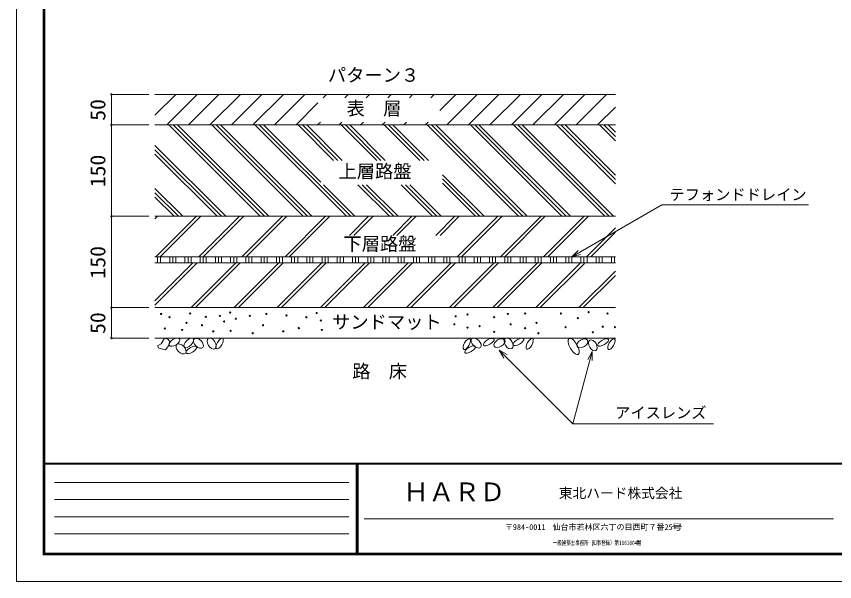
# Model space of a CAD drawing. Units: millimetres, scale not verified. Extents: x -1312 to 1312, y -928 to 928.
# Drawn here: x -1312 to 31, y -928 to 0 of the extents above; entities that cross this region are included whole.
import ezdxf
from ezdxf.enums import TextEntityAlignment as Align

# ---------------------------------------------------------------- set-up
doc = ezdxf.new("R2010")
doc.units = ezdxf.units.MM
doc.header["$LTSCALE"] = 5
doc.header["$PDMODE"] = 32
doc.header["$PDSIZE"] = 2.5
doc.linetypes.add('DASHED', pattern=[7.5, 6, -1.5])
for name, color, linetype, lineweight in [('0-0', 7, 'Continuous', 20), ('1-9__1-5_0-00', 3, 'Continuous', 18), ('1-A__1-4_WAKU2', 5, 'Continuous', 18)]:
    doc.layers.add(name, color=color, linetype=linetype, lineweight=lineweight)
doc.layers.add('1-6_0', color=7, linetype='Continuous')
doc.styles.add('ＭＳ ゴシック', font='')
doc.styles.get('ＭＳ ゴシック').set_extended_font_data('MS Gothic')

# ---------------------------------------------------------------- blocks, each defined once
blk = doc.blocks.new('A$C427E6620')
at = {"layer": '1-9__1-5_0-00'}
for p, q in [((1.75, 1.75), (1.75, 72.5)), ((1.8127, 1.8127), (1.8127, 72.4373)), ((1.8754, 1.8754), (1.8754, 72.3746)), ((103.1246, 7.7713), (1.8754, 7.7713)), ((103.1246, 7.7086), (1.8754, 7.7086)), ((22.3227, 7.7086), (22.3227, 1.8754)), ((22.3854, 7.7086), (22.3854, 1.8754)), ((22.4481, 7.7086), (22.4481, 1.8754)), ((103.25, 1.75), (1.75, 1.75)), ((103.1873, 1.8127), (1.8127, 1.8127)), ((103.1246, 1.8754), (1.8754, 1.8754))]:
    blk.add_line(p, q, dxfattribs=at)
at = {"layer": '1-9__1-5_0-00', "color": 5, "linetype": 'DASHED'}
for p, q in [((21.8209, 6.5168), (2.5027, 6.5168)), ((21.8209, 5.3879), (2.5027, 5.3879)), ((21.8209, 4.2589), (2.5027, 4.2589)), ((21.8209, 3.1299), (2.5027, 3.1299))]:
    blk.add_line(p, q, dxfattribs=at)
at = {"layer": '1-9__1-5_0-00', "color": 7}
blk.add_line((22.846, 4.1234), (53.6556, 4.1234), dxfattribs=at)
at = {"layer": '1-A__1-4_WAKU2'}
blk.add_lwpolyline([(0, 74.25), (0, 0), (105, 0), (105, 74.25)], close=True, dxfattribs=at)
at = {"layer": '1-9__1-5_0-00', "color": 7, "style": 'ＭＳ ゴシック'}
for s, height, p in [('ＨＡＲＤ', 1.227, (25.4005, 4.9155)), ('東北ハード株式会社', 0.6609, (35.6191, 5.2869)), ('〒984-0011', 0.3752, (32.0775, 3.2849)), ('\u3000仙台市若林区六丁の目西町７番25', 0.3752, (34.6848, 3.2849)), ('号', 0.3001, (40.6726, 2.3086))]:
    blk.add_text(s, height=height, dxfattribs=at).set_placement(p, align=Align.BOTTOM_LEFT)
for s, height, width, p in [('号', 0.3752, 1.4, (43.0279, 3.2849)), ('一級建築士事務所 (', 0.3001, 0.7, (35.2278, 2.3086)), ('知事登録）第11610043', 0.3001, 0.7, (37.8069, 2.3086))]:
    blk.add_text(s, height=height, dxfattribs=dict(at, width=width)).set_placement(p, align=Align.BOTTOM_LEFT)

msp = doc.modelspace()

# ---------------------------------------------------------------- linework, layer by layer
at = {"layer": '0-0', "color": 4, "lineweight": 9}
for p, q in [((-1156.413, -128.178), (-1156.413, -178.178)), ((-1156.413, -128.178), (-1095.09, -128.178)), ((-1156.413, -178.178), (-1095.09, -178.178)), ((-1156.413, -178.178), (-1156.413, -328.178)), ((-1156.413, -328.164), (-1156.413, -478.164)), ((-1156.413, -328.178), (-1095.09, -328.178)), ((-1156.413, -478.164), (-1095.09, -478.164)), ((-1156.413, -478.164), (-1156.413, -528.164)), ((-1156.413, -478.164), (-1095.09, -478.164)), ((-1156.413, -528.164), (-1095.09, -528.164))]:
    msp.add_line(p, q, dxfattribs=at)
at = {"layer": '0-0'}
for p, q in [((-1085.065, -128.178), (-329.065, -128.178)), ((-1085.065, -162.397), (-1050.846, -128.178)), ((-1065.491, -178.178), (-1015.491, -128.178)), ((-1030.135, -178.178), (-980.135, -128.178)), ((-994.78, -178.178), (-944.78, -128.178)), ((-959.425, -178.178), (-909.425, -128.178)), ((-924.069, -178.178), (-874.069, -128.178)), ((-888.714, -178.178), (-838.714, -128.178)), ((-808.737, -133.556), (-803.359, -128.178)), ((-773.381, -133.556), (-768.003, -128.178)), ((-738.026, -133.556), (-732.648, -128.178)), ((-702.671, -133.556), (-697.292, -128.178)), ((-667.315, -133.556), (-661.937, -128.178)), ((-631.96, -133.556), (-626.582, -128.178)), ((-617.353, -154.305), (-591.226, -128.178)), ((-605.871, -178.178), (-555.871, -128.178)), ((-570.516, -178.178), (-520.516, -128.178)), ((-535.16, -178.178), (-485.16, -128.178)), ((-499.805, -178.178), (-449.805, -128.178)), ((-464.45, -178.178), (-414.45, -128.178)), ((-429.094, -178.178), (-379.094, -128.178)), ((-393.739, -178.178), (-343.739, -128.178)), ((-853.359, -178.178), (-817.353, -142.173)), ((-358.384, -178.178), (-329.065, -148.859)), ((-818.003, -178.178), (-813.381, -173.556)), ((-782.648, -178.178), (-778.026, -173.556)), ((-747.292, -178.178), (-742.671, -173.556)), ((-711.937, -178.178), (-707.315, -173.556)), ((-676.582, -178.178), (-671.96, -173.556)), ((-641.226, -178.178), (-636.605, -173.556)), ((-1085.065, -178.178), (-329.065, -178.178)), ((-1062.171, -178.178), (-912.171, -328.178)), ((-1055.1, -178.178), (-905.1, -328.178)), ((-1048.029, -178.178), (-898.029, -328.178)), ((-991.461, -178.178), (-841.461, -328.178)), ((-984.39, -178.178), (-834.39, -328.178)), ((-977.319, -178.178), (-827.319, -328.178)), ((-920.75, -178.178), (-770.75, -328.178)), ((-913.679, -178.178), (-763.679, -328.178)), ((-906.608, -178.178), (-812.725, -272.061)), ((-850.039, -178.178), (-791.686, -236.531)), ((-842.968, -178.178), (-784.615, -236.531)), ((-835.897, -178.178), (-777.544, -236.531)), ((-779.329, -178.178), (-720.975, -236.531)), ((-772.258, -178.178), (-713.904, -236.531)), ((-765.187, -178.178), (-706.833, -236.531)), ((-708.618, -178.178), (-650.265, -236.531)), ((-701.547, -178.178), (-643.194, -236.531)), ((-694.476, -178.178), (-636.123, -236.531)), ((-637.907, -178.178), (-487.907, -328.178)), ((-630.836, -178.178), (-480.836, -328.178)), ((-623.765, -178.178), (-473.765, -328.178)), ((-567.197, -178.178), (-417.197, -328.178)), ((-560.126, -178.178), (-410.126, -328.178)), ((-553.055, -178.178), (-403.055, -328.178)), ((-496.486, -178.178), (-346.486, -328.178)), ((-489.415, -178.178), (-339.415, -328.178)), ((-482.344, -178.178), (-332.344, -328.178)), ((-425.775, -178.178), (-329.065, -274.889)), ((-418.704, -178.178), (-329.065, -267.817)), ((-411.633, -178.178), (-329.065, -260.746)), ((-355.065, -178.178), (-329.065, -204.178)), ((-347.994, -178.178), (-329.065, -197.107)), ((-340.922, -178.178), (-329.065, -190.036)), ((-1085.065, -211.853), (-968.74, -328.178)), ((-1085.065, -218.924), (-975.811, -328.178)), ((-1085.065, -225.995), (-982.882, -328.178)), ((-612.725, -259.929), (-544.476, -328.178)), ((-612.725, -267), (-551.547, -328.178)), ((-808.255, -276.531), (-756.608, -328.178)), ((-751.686, -276.531), (-700.039, -328.178)), ((-744.615, -276.531), (-692.968, -328.178)), ((-737.544, -276.531), (-685.897, -328.178)), ((-680.975, -276.531), (-629.329, -328.178)), ((-673.904, -276.531), (-622.258, -328.178)), ((-666.833, -276.531), (-615.187, -328.178)), ((-612.725, -274.071), (-558.618, -328.178)), ((-1085.065, -282.564), (-1039.451, -328.178)), ((-1085.065, -289.635), (-1046.522, -328.178)), ((-1085.065, -296.706), (-1053.593, -328.178)), ((-1085.065, -328.178), (-329.065, -328.178)), ((-1085.065, -332.695), (-1080.548, -328.178)), ((-1083.608, -394.879), (-1016.894, -328.164)), ((-1076.537, -394.879), (-1009.823, -328.164)), ((-1012.898, -394.879), (-946.183, -328.164)), ((-1005.827, -394.879), (-939.112, -328.164)), ((-942.187, -394.879), (-875.473, -328.164)), ((-935.116, -394.879), (-868.402, -328.164)), ((-871.476, -394.879), (-804.762, -328.164)), ((-864.405, -394.879), (-797.691, -328.164)), ((-765.702, -359.565), (-734.301, -328.164)), ((-758.381, -359.565), (-726.98, -328.164)), ((-694.741, -359.565), (-663.341, -328.164)), ((-687.67, -359.565), (-656.27, -328.164)), ((-624.03, -359.565), (-592.63, -328.164)), ((-616.959, -359.565), (-585.559, -328.164)), ((-588.634, -394.879), (-521.919, -328.164)), ((-581.563, -394.879), (-514.848, -328.164)), ((-517.923, -394.879), (-451.209, -328.164)), ((-510.852, -394.879), (-444.138, -328.164)), ((-447.212, -394.879), (-380.498, -328.164)), ((-440.141, -394.879), (-373.427, -328.164)), ((-376.101, -394.478), (-329.065, -347.442)), ((-369.431, -394.879), (-329.065, -354.513)), ((-400.701, -394.879), (-390.095, -384.272)), ((-1085.065, -394.879), (-329.065, -394.879)), ((-400.701, -394.879), (-386.212, -390.996)), ((-1085.065, -404.879), (-329.065, -404.879)), ((-1085.065, -467.046), (-1022.898, -404.879)), ((-1085.065, -474.117), (-1015.827, -404.879)), ((-1025.473, -478.164), (-952.187, -404.879)), ((-1018.402, -478.164), (-945.116, -404.879)), ((-954.762, -478.164), (-881.476, -404.879)), ((-947.691, -478.164), (-874.405, -404.879)), ((-884.301, -478.164), (-810.859, -404.721)), ((-876.98, -478.164), (-803.695, -404.879)), ((-813.341, -478.164), (-740.055, -404.879)), ((-806.27, -478.164), (-732.984, -404.879)), ((-742.63, -478.164), (-669.344, -404.879)), ((-735.559, -478.164), (-662.273, -404.879)), ((-671.919, -478.164), (-598.634, -404.879)), ((-664.848, -478.164), (-591.563, -404.879)), ((-601.209, -478.164), (-527.923, -404.879)), ((-594.138, -478.164), (-520.852, -404.879)), ((-530.498, -478.164), (-457.298, -404.964)), ((-523.427, -478.164), (-450.421, -405.159)), ((-459.787, -478.164), (-386.502, -404.879)), ((-452.716, -478.164), (-380.066, -405.514)), ((-389.077, -478.164), (-329.065, -418.153)), ((-382.006, -478.164), (-329.065, -425.224)), ((-1085.065, -478.164), (-329.065, -478.164)), ((-1085.065, -528.17), (-329.065, -528.17)), ((-519.753, -547.958), (-398.812, -668.899)), ((-519.753, -547.958), (-506.763, -555.458)), ((-519.753, -547.958), (-512.253, -560.948)), ((-367.026, -550.272), (-398.812, -668.899)), ((-367.026, -550.272), (-374.526, -563.263)), ((-367.026, -550.272), (-367.026, -565.272)), ((-398.812, -668.899), (-168.307, -668.899))]:
    msp.add_line(p, q, dxfattribs=at)
at = {"layer": '0-0', "color": 1, "lineweight": 18}
for p, q in [((-1080.701, -404.879), (-1080.701, -394.879)), ((-1075.701, -404.879), (-1075.701, -394.879)), ((-1060.701, -404.879), (-1060.701, -394.879)), ((-1055.701, -404.879), (-1055.701, -394.879)), ((-1050.701, -404.879), (-1050.701, -394.879)), ((-1035.701, -404.879), (-1035.701, -394.879)), ((-1030.701, -404.879), (-1030.701, -394.879)), ((-1025.701, -404.879), (-1025.701, -394.879)), ((-1010.701, -404.879), (-1010.701, -394.879)), ((-1005.701, -404.879), (-1005.701, -394.879)), ((-1000.701, -404.879), (-1000.701, -394.879)), ((-985.701, -404.879), (-985.701, -394.879)), ((-980.701, -404.879), (-980.701, -394.879)), ((-975.701, -404.879), (-975.701, -394.879)), ((-960.701, -404.879), (-960.701, -394.879)), ((-955.701, -404.879), (-955.701, -394.879)), ((-950.701, -404.879), (-950.701, -394.879)), ((-935.701, -404.879), (-935.701, -394.879)), ((-930.701, -404.879), (-930.701, -394.879)), ((-925.701, -404.879), (-925.701, -394.879)), ((-910.701, -404.879), (-910.701, -394.879)), ((-905.701, -404.879), (-905.701, -394.879)), ((-900.701, -404.879), (-900.701, -394.879)), ((-885.701, -404.879), (-885.701, -394.879)), ((-880.701, -404.879), (-880.701, -394.879)), ((-875.701, -404.879), (-875.701, -394.879)), ((-860.701, -404.879), (-860.701, -394.879)), ((-855.701, -404.879), (-855.701, -394.879)), ((-850.701, -404.879), (-850.701, -394.879)), ((-835.701, -404.879), (-835.701, -394.879)), ((-830.701, -404.879), (-830.701, -394.879)), ((-825.701, -404.879), (-825.701, -394.879)), ((-810.701, -404.879), (-810.701, -394.879)), ((-805.701, -404.879), (-805.701, -394.879)), ((-800.701, -404.879), (-800.701, -394.879)), ((-785.701, -404.879), (-785.701, -394.879)), ((-780.701, -404.879), (-780.701, -394.879)), ((-775.701, -404.879), (-775.701, -394.879)), ((-760.701, -404.879), (-760.701, -394.879)), ((-755.701, -404.879), (-755.701, -394.879)), ((-750.701, -404.879), (-750.701, -394.879)), ((-735.701, -404.879), (-735.701, -394.879)), ((-730.701, -404.879), (-730.701, -394.879)), ((-725.701, -404.879), (-725.701, -394.879)), ((-710.701, -404.879), (-710.701, -394.879)), ((-705.701, -404.879), (-705.701, -394.879)), ((-700.701, -404.879), (-700.701, -394.879)), ((-685.701, -404.879), (-685.701, -394.879)), ((-680.701, -404.879), (-680.701, -394.879)), ((-675.701, -404.879), (-675.701, -394.879)), ((-660.701, -404.879), (-660.701, -394.879)), ((-655.701, -404.879), (-655.701, -394.879)), ((-650.701, -404.879), (-650.701, -394.879)), ((-635.701, -404.879), (-635.701, -394.879)), ((-630.701, -404.879), (-630.701, -394.879)), ((-625.701, -404.879), (-625.701, -394.879)), ((-610.701, -404.879), (-610.701, -394.879)), ((-605.701, -404.879), (-605.701, -394.879)), ((-600.701, -404.879), (-600.701, -394.879)), ((-585.701, -404.879), (-585.701, -394.879)), ((-580.701, -404.879), (-580.701, -394.879)), ((-575.701, -404.879), (-575.701, -394.879)), ((-560.701, -404.879), (-560.701, -394.879)), ((-555.701, -404.879), (-555.701, -394.879)), ((-550.701, -404.879), (-550.701, -394.879)), ((-535.701, -404.879), (-535.701, -394.879)), ((-530.701, -404.879), (-530.701, -394.879)), ((-525.701, -404.879), (-525.701, -394.879)), ((-510.701, -404.879), (-510.701, -394.879)), ((-505.701, -404.879), (-505.701, -394.879)), ((-500.701, -404.879), (-500.701, -394.879)), ((-485.701, -404.879), (-485.701, -394.879)), ((-480.701, -404.879), (-480.701, -394.879)), ((-475.701, -404.879), (-475.701, -394.879)), ((-460.701, -404.879), (-460.701, -394.879)), ((-455.701, -404.879), (-455.701, -394.879)), ((-450.701, -404.879), (-450.701, -394.879)), ((-435.701, -404.879), (-435.701, -394.879)), ((-430.701, -404.879), (-430.701, -394.879)), ((-425.701, -404.879), (-425.701, -394.879)), ((-410.701, -404.879), (-410.701, -394.879)), ((-405.701, -404.879), (-405.701, -394.879)), ((-400.701, -404.879), (-400.701, -394.879)), ((-385.701, -404.879), (-385.701, -394.879)), ((-380.701, -404.879), (-380.701, -394.879)), ((-375.701, -404.879), (-375.701, -394.879)), ((-360.701, -404.879), (-360.701, -394.879)), ((-355.701, -404.879), (-355.701, -394.879)), ((-350.701, -404.879), (-350.701, -394.879)), ((-335.701, -404.879), (-335.701, -394.879)), ((-330.701, -404.879), (-330.701, -394.879))]:
    msp.add_line(p, q, dxfattribs=at)
at = {"layer": '0-0'}
msp.add_lwpolyline([(-400.701, -394.879), (-252.669, -309.412), (-12.131, -309.412)], dxfattribs=at)
msp.add_lwpolyline([(-1069.158, -528.35), (-1074.558, -537.606), (-1080.729, -540.692), (-1078.415, -544.548), (-1067.616, -547.634), (-1062.988, -540.692), (-1060.674, -533.749), (-1063.759, -530.064)], close=True, dxfattribs=at)
for centre in [(-1074.914, -488.668), (-1061.029, -494.067), (-1027.09, -487.897), (-1001.635, -493.296), (-978.495, -491.753), (-961.525, -486.354), (-952.269, -496.382), (-929.129, -491.753), (-902.131, -488.668), (-868.963, -490.982), (-836.567, -494.067), (-819.597, -487.125), (-591.277, -492.525), (-571.994, -489.439), (-528.027, -494.067), (-505.657, -488.668), (-477.118, -487.897), (-418.495, -487.897), (-390.726, -495.61), (-372.985, -485.583), (-342.131, -487.897), (-1033.261, -503.324), (-1007.806, -507.18), (-971.553, -501.01), (-907.531, -507.18), (-812.655, -499.467), (-593.591, -505.638), (-571.994, -511.037), (-551.938, -508.723), (-501.029, -505.638), (-458.605, -503.324), (-410.781, -510.266), (-349.845, -509.494), (-329.79, -510.266), (-1068.743, -512.58), (-1040.203, -514.894), (-989.294, -517.208), (-960.754, -516.437), (-924.5, -520.293), (-874.363, -517.208), (-848.908, -511.809), (-811.112, -514.894), (-528.027, -517.979), (-477.118, -511.809), (-455.52, -520.293), (-366.043, -518.751)]:
    msp.add_circle(centre, 1, dxfattribs=at)
for centre, major_axis, ratio in [((-1052.903, -535.054), (8.66, 5), 0.5), ((-1042.185, -545.97), (7.071, -7.071), 0.6), ((-1029.439, -536.121), (7.071, 7.071), 0.5), ((-1013.616, -536.828), (7.071, -7.071), 0.6), ((-991.947, -537.206), (5, -8.66), 0.6), ((-978.791, -537.292), (5, 8.66), 0.4), ((-573.19, -538.235), (5, 8.66), 0.4), ((-557.62, -536.428), (7.071, -7.071), 0.6), ((-537.051, -534.756), (8.66, 5), 0.4), ((-519.438, -536.428), (8.66, 5), 0.6), ((-504.368, -536.949), (5, -8.66), 0.6), ((-488.327, -534.628), (8.66, 5), 0.4), ((-469.829, -537.72), (5, 8.66), 0.4), ((-397.565, -542.084), (7.5, -12.99), 0.4), ((-383.295, -536.813), (8.66, 5), 0.6), ((-366.104, -540.227), (5, -8.66), 0.6), ((-349.227, -535.399), (8.66, 5), 0.4), ((-335.614, -538.235), (5, 8.66), 0.4), ((-1025.187, -547.741), (8.66, 5), 0.4), ((-567.776, -546.969), (8.66, 5), 0.4)]:
    msp.add_ellipse(centre, major_axis=major_axis, ratio=ratio, dxfattribs=at)
at = {"layer": '0-0', "color": 4}
for p in [(-1156.413, -128.178), (-1156.413, -178.178), (-1156.413, -328.178), (-1156.413, -478.164), (-1156.413, -528.164)]:
    msp.add_point(p, dxfattribs=at)

# ---------------------------------------------------------------- block references
at = {"layer": '1-6_0', "xscale": 25, "yscale": 25}
msp.add_blockref('A$C427E6620', (-1312.5, -928.125), dxfattribs=at)

# ---------------------------------------------------------------- texts
at = {"layer": '0-0', "style": 'ＭＳ ゴシック'}
for s, height, p in [('パターン３', 21.99, (-801.076, -113.947)), ('表\u3000層', 21.99, (-770.38, -168.808)), ('上層路盤', 21.99, (-783.669, -272.016)), ('テフォンドドレイン', 18.33, (-240.285, -307.238)), ('下層路盤', 21.99, (-775.584, -391.001)), ('サンドマット', 21.99, (-794.256, -519.397)), ('路\u3000床', 21.99, (-761.123, -600.33)), ('アイスレンズ', 18.33, (-329.546, -665.437))]:
    msp.add_text(s, height=height, dxfattribs=at).set_placement(p, align=Align.BOTTOM_LEFT)
at = {"layer": '0-0', "style": 'ＭＳ ゴシック', "width": 1.05}
for s, p in [('50', (-1158.913, -171.428)), ('150', (-1158.913, -280.553)), ('150', (-1158.913, -430.539)), ('50', (-1158.913, -521.414))]:
    msp.add_text(s, height=24.93, rotation=90, dxfattribs=at).set_placement(p, align=Align.BOTTOM_LEFT)

doc.saveas('drawing.dxf')
